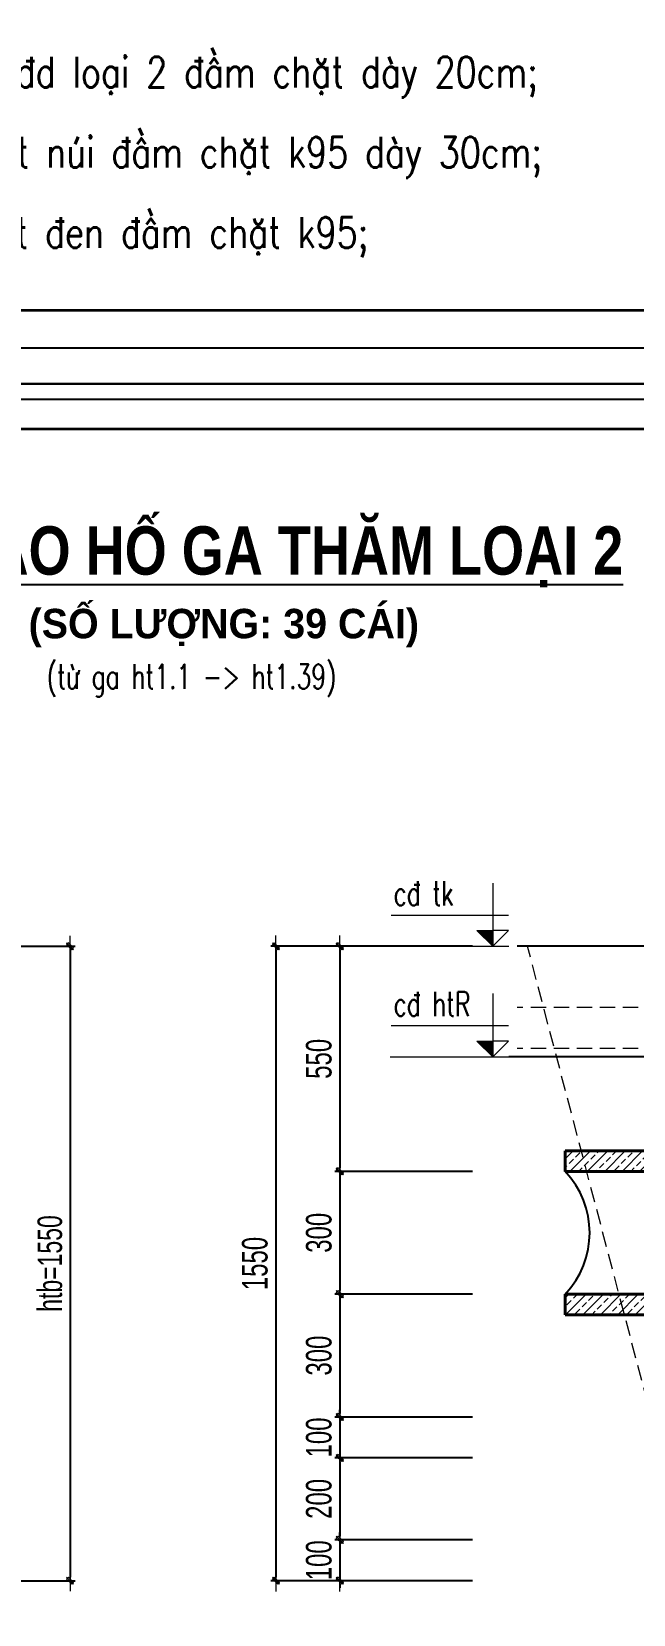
# Model space of a CAD drawing. Header units: inches. Extents: x -676 to 53517, y -20644 to 46516.
# Drawn here: x 30841 to 32311, y 23946 to 27813 of the extents above; entities that cross this region are included whole.
import ezdxf
from ezdxf.enums import TextEntityAlignment as Align

# ---------------------------------------------------------------- set-up
doc = ezdxf.new("R2010")
doc.units = ezdxf.units.IN
doc.header["$MEASUREMENT"] = 0
doc.linetypes.add('HIDDEN', pattern=[0.375, 0.25, -0.125])
for name, color, linetype, lineweight in [('2 - Text2', 2, 'Continuous', 20), ('LC Dim', 8, 'Continuous', 18), ('LC Hatch', 252, 'Continuous', 9), ('LC Khac', 4, 'Continuous', 9), ('LC MANH DUT', 35, 'HIDDEN', 5), ('LC Net dam2', 6, 'Continuous', 40), ('LC Net thay', 7, 'Continuous', 25), ('LC Text1', 3, 'Continuous', 20), ('LC Text2', 7, 'Continuous', 25), ('THEP', 1, 'Continuous', 35)]:
    doc.layers.add(name, color=color, linetype=linetype, lineweight=lineweight)
doc.layers.add('ENTTNTHIETKE1', color=2, linetype='Continuous')
doc.layers.add('KHUNGTEN', color=5, linetype='Continuous')
doc.styles.add('EG 1', font='')
doc.styles.add('HOATBIF', font='hoatbif.shx', dxfattribs={"width": 0.7})
doc.styles.add('LC 1', font='')
doc.styles.add('LC 3', font='vnsimli.shx', dxfattribs={"width": 0.75})
doc.styles.add('LC3', font='', dxfattribs={"width": 0.8})
doc.styles.get('EG 1').set_extended_font_data('.VnAvantH', bold=True)
doc.styles.get('LC 1').set_extended_font_data('.VnAvantH', bold=True)
doc.styles.get('LC3').set_extended_font_data('.VnArialH', bold=True)
doc.dimstyles.new('1-100(1-25)', dxfattribs={"dimscale": 25, "dimtxt": 2.5, "dimasz": 0.35, "dimexe": 0.5, "dimexo": 0, "dimgap": 0.8, "dimtad": 1, "dimdec": 0, "dimzin": 0, "dimdsep": 46, "dimtxsty": 'HOATBIF', "dimblk1": 'DOT', "dimblk2": 'DOT', "dimsah": 1, "dimcen": -1, "dimdle": 1, "dimclrd": 256, "dimclre": 256, "dimclrt": 4, "dimadec": 3, "dimazin": 2, "dimtfac": 0.333333, "dimtdec": 0, "dimtix": 1, "dimtmove": 2, "dimatfit": 3, "dimldrblk": 'DOT', "dimfxl": 1, "dimtvp": 0.833333, "dimtolj": 1, "dimtzin": 0, "dimarcsym": 0})

# ---------------------------------------------------------------- blocks, each defined once
blk = doc.blocks.new('TIEUDE1')
at = {"layer": '2 - Text2', "color": 7, "style": 'EG 1'}
blk.add_attdef('TIªU§Ò', text='', height=5, dxfattribs=at).set_placement((0, 0), align=Align.BOTTOM_CENTER)
blk.add_attdef('TL', text='', height=3, dxfattribs=at).set_placement((0, -2), align=Align.TOP_CENTER)
blk = doc.blocks.new('khung vpn')
at = {"layer": 'Defpoints'}
for p, q in [((52556.46, -4195.446), (52498.758, -4195.446)), ((52498.758, -4235.276), (52556.46, -4235.276))]:
    blk.add_line(p, q, dxfattribs=at)
at = {"layer": 'KHUNGTEN'}
blk.add_lwpolyline([(52556.243, -4234.885), (52502.048, -4234.885), (52502.048, -4195.662), (52556.243, -4195.662)], close=True, dxfattribs=at)
at = {"layer": 'THEP'}
blk.add_lwpolyline([(52555.832, -4234.474), (52502.459, -4234.474), (52502.459, -4196.073), (52555.832, -4196.073)], close=True, dxfattribs=at)
blk = doc.blocks.new('CT')
at = {"layer": 'LC Khac'}
blk.add_hatch(color=252, dxfattribs=at).paths.add_polyline_path([(3.25, 1.6), (1.64, 1.6), (1.64, 0)])
at = {"layer": 'LC Khac', "color": 9, "ltscale": 50}
for p, q in [((0.05, 3.14), (12, 3.14)), ((12.09, 0), (0, 0))]:
    blk.add_line(p, q, dxfattribs=at)
for points in [[(1.64, 6.43), (1.64, 0)], [(1.64, 0), (0.03, 1.6), (1.64, 1.6)], [(1.64, 0), (3.25, 1.6), (1.64, 1.6)]]:
    blk.add_lwpolyline(points, dxfattribs=at)
at = {"layer": 'LC Khac', "color": 3, "style": 'LC 3', "width": 0.75}
blk.add_attdef('CT', (1.91, 3.5), '', height=2.2, dxfattribs=at)
blk = doc.blocks.new('DOT')
at = {"layer": 'LC Dim'}
blk.add_line((-3, 0), (3, 0), dxfattribs=at)
at = {"layer": 'LC Dim', "color": 4}
blk.add_line((-1, -1), (1, 1), dxfattribs=at)
blk.add_lwpolyline([(0.5, 1), (-1, -0.5), (-0.5, -1), (1, 0.5)], close=True, dxfattribs=at)
blk = doc.blocks.new('*D272')
at = {"layer": 'Defpoints', "color": 0, "transparency": 16777216}
for p in [(30596.5, 25578.4), (30596.5, 24028.4), (30935, 24028.4)]:
    blk.add_point(p, dxfattribs=at)
at = {"layer": 'LC Dim', "lineweight": -2, "transparency": 16777216}
for p, q in [((30596.5, 25578.4), (30947, 25578.4)), ((30935, 25570), (30935, 24036.8)), ((30596.5, 24028.4), (30947, 24028.4))]:
    blk.add_line(p, q, dxfattribs=at)
at = {"layer": 'LC Dim', "lineweight": -2, "transparency": 16777216, "xscale": 8.399999999999999, "yscale": 8.399999999999999, "zscale": 8.399999999999999}
for p, rotation in [((30935, 25578.4), 90), ((30935, 24028.4), 270)]:
    blk.add_blockref('DOT', p, dxfattribs=dict(at, rotation=rotation))
at = {"layer": 'LC Dim', "color": 4, "transparency": 16777216, "insert": (30885.8, 24803.4), "char_height": 60, "attachment_point": 5, "rotation": 90, "style": 'HOATBIF'}
blk.add_mtext('\\A1;htb=1550', dxfattribs=at)
blk = doc.blocks.new('_Dot')
at = {"color": 0, "linetype": 'ByBlock', "lineweight": -2}
blk.add_line((-0.5, 0), (-1, 0), dxfattribs=at)
at = {"color": 0, "linetype": 'ByBlock', "const_width": 0.5}
blk.add_lwpolyline([(-0.25, 0, 1), (0.25, 0, 1)], format="xyb", close=True, dxfattribs=at)
blk = doc.blocks.new('*D286')
at = {"layer": 'Defpoints', "color": 0, "transparency": 16777216}
for p in [(31918, 25578.4), (31594, 25028.4), (31918, 25028.4)]:
    blk.add_point(p, dxfattribs=at)
at = {"layer": 'LC Hatch', "lineweight": -2, "transparency": 16777216}
for p, q in [((31918, 25578.4), (31581.5, 25578.4)), ((31594, 25569.7), (31594, 25037.2)), ((31918, 25028.4), (31581.5, 25028.4))]:
    blk.add_line(p, q, dxfattribs=at)
at = {"layer": 'LC Hatch', "lineweight": -2, "transparency": 16777216, "xscale": 8.75, "yscale": 8.75, "zscale": 8.75}
for p, rotation in [((31594, 25578.4), 90), ((31594, 25028.4), 270)]:
    blk.add_blockref('DOT', p, dxfattribs=dict(at, rotation=rotation))
at = {"layer": 'LC Hatch', "color": 4, "transparency": 16777216, "insert": (31542.8, 25303.4), "char_height": 62.5, "attachment_point": 5, "rotation": 90, "style": 'HOATBIF'}
blk.add_mtext('\\A1;550', dxfattribs=at)
blk = doc.blocks.new('*D287')
at = {"layer": 'Defpoints', "color": 0, "transparency": 16777216}
for p in [(31918, 25028.4), (31594, 24728.4), (31918, 24728.4)]:
    blk.add_point(p, dxfattribs=at)
at = {"layer": 'LC Hatch', "lineweight": -2, "transparency": 16777216}
for p, q in [((31918, 25028.4), (31581.5, 25028.4)), ((31594, 25019.7), (31594, 24737.2)), ((31918, 24728.4), (31581.5, 24728.4))]:
    blk.add_line(p, q, dxfattribs=at)
at = {"layer": 'LC Hatch', "lineweight": -2, "transparency": 16777216, "xscale": 8.75, "yscale": 8.75, "zscale": 8.75}
for p, rotation in [((31594, 25028.4), 90), ((31594, 24728.4), 270)]:
    blk.add_blockref('DOT', p, dxfattribs=dict(at, rotation=rotation))
at = {"layer": 'LC Hatch', "color": 4, "transparency": 16777216, "insert": (31542.8, 24878.4), "char_height": 62.5, "attachment_point": 5, "rotation": 90, "style": 'HOATBIF'}
blk.add_mtext('\\A1;300', dxfattribs=at)
blk = doc.blocks.new('*D288')
at = {"layer": 'Defpoints', "color": 0, "transparency": 16777216}
for p in [(31918, 24728.4), (31594, 24428.4), (31918, 24428.4)]:
    blk.add_point(p, dxfattribs=at)
at = {"layer": 'LC Hatch', "lineweight": -2, "transparency": 16777216}
for p, q in [((31918, 24728.4), (31581.5, 24728.4)), ((31594, 24719.7), (31594, 24437.2)), ((31918, 24428.4), (31581.5, 24428.4))]:
    blk.add_line(p, q, dxfattribs=at)
at = {"layer": 'LC Hatch', "lineweight": -2, "transparency": 16777216, "xscale": 8.75, "yscale": 8.75, "zscale": 8.75}
for p, rotation in [((31594, 24728.4), 90), ((31594, 24428.4), 270)]:
    blk.add_blockref('DOT', p, dxfattribs=dict(at, rotation=rotation))
at = {"layer": 'LC Hatch', "color": 4, "transparency": 16777216, "insert": (31542.8, 24578.4), "char_height": 62.5, "attachment_point": 5, "rotation": 90, "style": 'HOATBIF'}
blk.add_mtext('\\A1;300', dxfattribs=at)
blk = doc.blocks.new('*D289')
at = {"layer": 'Defpoints', "color": 0, "transparency": 16777216}
for p in [(31918, 24428.4), (31594, 24328.4), (31918, 24328.4)]:
    blk.add_point(p, dxfattribs=at)
at = {"layer": 'LC Hatch', "lineweight": -2, "transparency": 16777216}
for p, q in [((31594, 24437.2), (31594, 24445.9)), ((31918, 24428.4), (31581.5, 24428.4)), ((31594, 24428.4), (31594, 24328.4)), ((31918, 24328.4), (31581.5, 24328.4)), ((31594, 24319.7), (31594, 24310.9))]:
    blk.add_line(p, q, dxfattribs=at)
at = {"layer": 'LC Hatch', "lineweight": -2, "transparency": 16777216, "xscale": 8.75, "yscale": 8.75, "zscale": 8.75}
for p, rotation in [((31594, 24428.4), 270), ((31594, 24328.4), 90)]:
    blk.add_blockref('DOT', p, dxfattribs=dict(at, rotation=rotation))
at = {"layer": 'LC Hatch', "color": 4, "transparency": 16777216, "insert": (31542.8, 24378.4), "char_height": 62.5, "attachment_point": 5, "rotation": 90, "style": 'HOATBIF'}
blk.add_mtext('\\A1;100', dxfattribs=at)
blk = doc.blocks.new('*D290')
at = {"layer": 'Defpoints', "color": 0, "transparency": 16777216}
for p in [(31918, 24328.4), (31594, 24128.4), (31918, 24128.4)]:
    blk.add_point(p, dxfattribs=at)
at = {"layer": 'LC Hatch', "lineweight": -2, "transparency": 16777216}
for p, q in [((31918, 24328.4), (31581.5, 24328.4)), ((31594, 24319.7), (31594, 24137.2)), ((31918, 24128.4), (31581.5, 24128.4))]:
    blk.add_line(p, q, dxfattribs=at)
at = {"layer": 'LC Hatch', "lineweight": -2, "transparency": 16777216, "xscale": 8.75, "yscale": 8.75, "zscale": 8.75}
for p, rotation in [((31594, 24328.4), 90), ((31594, 24128.4), 270)]:
    blk.add_blockref('DOT', p, dxfattribs=dict(at, rotation=rotation))
at = {"layer": 'LC Hatch', "color": 4, "transparency": 16777216, "insert": (31542.8, 24228.4), "char_height": 62.5, "attachment_point": 5, "rotation": 90, "style": 'HOATBIF'}
blk.add_mtext('\\A1;200', dxfattribs=at)
blk = doc.blocks.new('*D291')
at = {"layer": 'Defpoints', "color": 0, "transparency": 16777216}
for p in [(31918, 24128.4), (31594, 24028.4), (31918, 24028.4)]:
    blk.add_point(p, dxfattribs=at)
at = {"layer": 'LC Hatch', "lineweight": -2, "transparency": 16777216}
for p, q in [((31918, 24128.4), (31581.5, 24128.4)), ((31594, 24137.2), (31594, 24145.9)), ((31594, 24128.4), (31594, 24028.4)), ((31918, 24028.4), (31581.5, 24028.4)), ((31594, 24019.7), (31594, 24010.9))]:
    blk.add_line(p, q, dxfattribs=at)
at = {"layer": 'LC Hatch', "lineweight": -2, "transparency": 16777216, "xscale": 8.75, "yscale": 8.75, "zscale": 8.75}
for p, rotation in [((31594, 24128.4), 270), ((31594, 24028.4), 90)]:
    blk.add_blockref('DOT', p, dxfattribs=dict(at, rotation=rotation))
at = {"layer": 'LC Hatch', "color": 4, "transparency": 16777216, "insert": (31542.8, 24078.4), "char_height": 62.5, "attachment_point": 5, "rotation": 90, "style": 'HOATBIF'}
blk.add_mtext('\\A1;100', dxfattribs=at)
blk = doc.blocks.new('*D292')
at = {"layer": 'Defpoints', "color": 0, "transparency": 16777216}
for p in [(31918, 25578.4), (31437.8, 24028.4), (31918, 24028.4)]:
    blk.add_point(p, dxfattribs=at)
at = {"layer": 'LC Hatch', "lineweight": -2, "transparency": 16777216}
for p, q in [((31918, 25578.4), (31425.3, 25578.4)), ((31437.8, 25569.7), (31437.8, 24037.2)), ((31918, 24028.4), (31425.3, 24028.4))]:
    blk.add_line(p, q, dxfattribs=at)
at = {"layer": 'LC Hatch', "lineweight": -2, "transparency": 16777216, "xscale": 8.75, "yscale": 8.75, "zscale": 8.75}
for p, rotation in [((31437.8, 25578.4), 90), ((31437.8, 24028.4), 270)]:
    blk.add_blockref('DOT', p, dxfattribs=dict(at, rotation=rotation))
at = {"layer": 'LC Hatch', "color": 4, "transparency": 16777216, "insert": (31386.5, 24803.4), "char_height": 62.5, "attachment_point": 5, "rotation": 90, "style": 'HOATBIF'}
blk.add_mtext('\\A1;1550', dxfattribs=at)

msp = doc.modelspace()

# ---------------------------------------------------------------- hatches: boundary and pattern name
at = {"layer": 'LC Hatch'}
h = msp.add_hatch(dxfattribs=at)
h.set_pattern_fill('ANSI33', color=256, scale=120, style=0)
h.paths.add_polyline_path([(32980.3, 24728.4), (32144.2, 24728.4), (32144.2, 24678.4), (32980.3, 24678.4)])
h.paths.add_polyline_path([(32980.3, 25078.4), (32144.2, 25078.4), (32144.2, 25028.4), (32980.3, 25028.4)])

# ---------------------------------------------------------------- linework, layer by layer
at = {"layer": 'LC MANH DUT', "ltscale": 150, "elevation": 0}
for points in [[(32660.2, 24028.4), (32460.2, 24028.4), (32052.3, 25578.4)], [(34741.3, 25428.4), (32027.3, 25428.4)], [(34741.3, 25328.4), (32027.3, 25328.4)]]:
    msp.add_lwpolyline(points, dxfattribs=at)
at = {"layer": 'LC Net dam2', "color": 6}
for p, q in [((32980.3, 25078.4, 0), (32144.2, 25078.4, 0)), ((32144.2, 25028.4, 0), (32144.2, 25078.4, 0)), ((32980.3, 25028.4, 0), (32144.2, 25028.4, 0)), ((32980.3, 24728.4, 0), (32144.2, 24728.4, 0)), ((32144.2, 24678.4, 0), (32144.2, 24728.4, 0)), ((32980.3, 24678.4, 0), (32144.2, 24678.4, 0))]:
    msp.add_line(p, q, dxfattribs=at)
at = {"layer": 'LC Net thay', "elevation": 0}
for points in [[(34741.3, 25578.4), (32027.3, 25578.4)], [(34720.9, 25308.4), (32006.9, 25308.4)]]:
    msp.add_lwpolyline(points, dxfattribs=at)
at = {"layer": 'LC Net thay'}
msp.add_arc((31986.7, 24878.4, 0), 217.5, 316.399, 43.601, dxfattribs=at)

# ---------------------------------------------------------------- block references
at = {"layer": 'ENTTNTHIETKE1', "color": 6}
for p, xscale, yscale, zscale in [((-11717476.5, 974378.3, 0), 223.6987757293008, 223.6987757289983, 223.6987757289762), ((-9144699.3, 759864.6, 0), 174.6923362277684, 174.6923362275322, 174.6923362275149)]:
    msp.add_blockref('khung vpn', p, dxfattribs=dict(at, xscale=xscale, yscale=yscale, zscale=zscale))
at = {"layer": 'LC Text1'}
ref = msp.add_blockref('CT', (32006.9, 25578.4, 0), dxfattribs=dict(at, xscale=-24.00000017379419, yscale=24.00000017379419, zscale=24.00000017379419, rotation=0.000783707937985767))
ref.add_attrib('CT', 'c® tk', (31725.3, 25677.8, 0), dxfattribs={"color": 3, "height": 59.52, "rotation": 0.0008, "style": 'LC 3', "width": 0.7})
ref = msp.add_blockref('CT', (32006.9, 25308.4, 0), dxfattribs=dict(at, xscale=-24.00000017379419, yscale=24.00000017379419, zscale=24.00000017379419, rotation=0.000783707937985767))
ref.add_attrib('CT', 'c® htR', (31725.3, 25407.8, 0), dxfattribs={"color": 3, "height": 59.52, "rotation": 0.0008, "style": 'LC 3', "width": 0.7})
at = {"layer": 'LC Text2'}
ref = msp.add_blockref('TIEUDE1', (31310.5, 26450.7, 0), dxfattribs=dict(at, xscale=24.00000000020207, yscale=24.00000000020207, zscale=24.00000000020207))
ref.add_attrib('TIªU§Ò', '%%uCÊU T¹O Hè ga th¨m lo¹i 2', dxfattribs={"color": 7, "height": 118.186, "style": 'LC3', "width": 0.8}).set_placement((31310.5, 26450.7, 0), align=Align.BOTTOM_CENTER)
ref.add_attrib('TL', '(sè l\xadîng: 39 c¸i)', dxfattribs={"color": 7, "height": 72, "style": 'LC 1'}).set_placement((31310.5, 26402.7, 0), align=Align.TOP_CENTER)

# ---------------------------------------------------------------- texts
at = {"layer": 'LC Text1', "color": 3, "style": 'LC 3', "width": 0.8}
for s, p in [('- líp cp®d lo¹i 2 ®Çm chÆt dµy 20cm;', (30439.4, 27676.5, 0)), ('- líp ®Êt nói ®Çm chÆt k95 dµy 30cm;', (30439.3, 27480.5, 0)), ('- líp c¸t ®en ®Çm chÆt k95;', (30439.3, 27284.6, 0))]:
    msp.add_text(s, height=75, rotation=359.9992, dxfattribs=at).set_placement(p)
at = {"layer": 'LC Text1', "color": 3, "style": 'LC 3', "width": 0.7}
msp.add_text('(tõ ga ht1.1 -> ht1.39)', height=60, dxfattribs=at).set_placement((30878, 26207.5))

# ---------------------------------------------------------------- dimensions: what is measured, and where the dimension line sits
at = {"layer": 'LC Dim', "color": 1}
dim = msp.add_linear_dim(base=(30935, 24028.4), p1=(30596.5, 25578.4), p2=(30596.5, 24028.4), angle=90, text='htb=<>', dimstyle='1-100(1-25)', override={"dimscale": 24}, dxfattribs=at)
dim.commit()
dim.dimension.update_dxf_attribs({"geometry": '*D272', "text_midpoint": (30885.8, 24803.4)})
at = {"layer": 'LC Hatch', "color": 1}
for base, p1, p2, picture, middle in [((31437.8, 24028.4), (31918, 25578.4), (31918, 24028.4), '*D292', (31386.5, 24803.4)), ((31594, 25028.4), (31918, 25578.4), (31918, 25028.4), '*D286', (31542.8, 25303.4)), ((31594, 24728.4), (31918, 25028.4), (31918, 24728.4), '*D287', (31542.8, 24878.4)), ((31594, 24428.4), (31918, 24728.4), (31918, 24428.4), '*D288', (31542.8, 24578.4)), ((31594, 24328.4), (31918, 24428.4), (31918, 24328.4), '*D289', (31542.8, 24378.4)), ((31594, 24128.4), (31918, 24328.4), (31918, 24128.4), '*D290', (31542.8, 24228.4)), ((31594, 24028.4), (31918, 24128.4), (31918, 24028.4), '*D291', (31542.8, 24078.4))]:
    dim = msp.add_linear_dim(base=base, p1=p1, p2=p2, angle=90, dimstyle='1-100(1-25)', dxfattribs=at)
    dim.commit()
    dim.dimension.update_dxf_attribs({"geometry": picture, "text_midpoint": middle})

doc.saveas('drawing.dxf')
